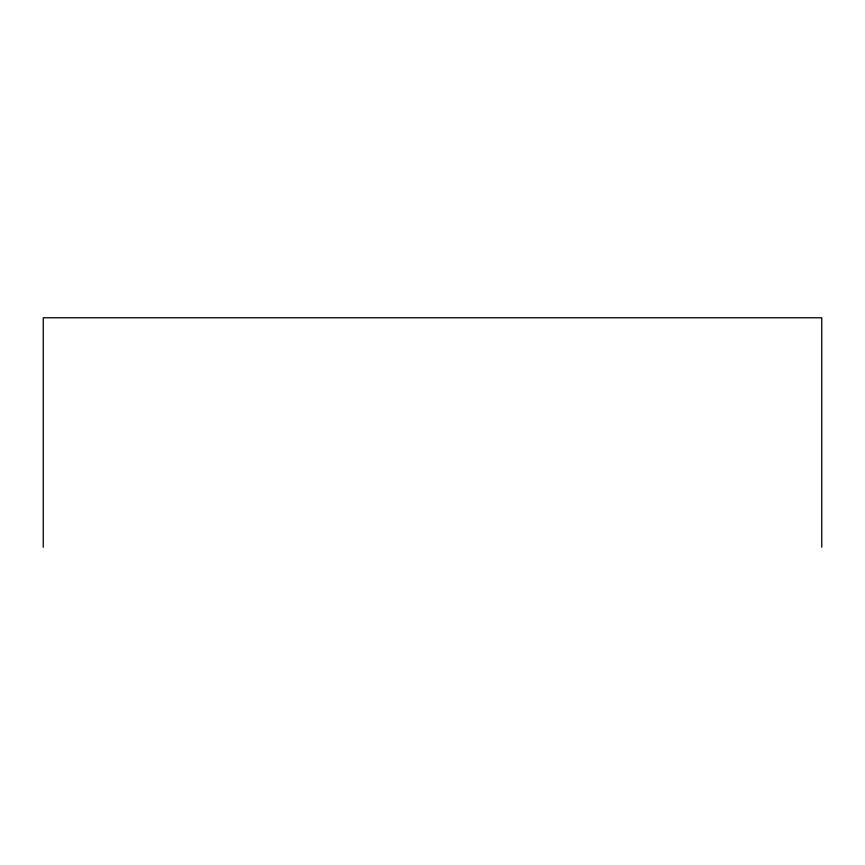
<?xml version="1.0" encoding="UTF-8"?>
<svg xmlns="http://www.w3.org/2000/svg" width="865" height="865" viewBox="0 0 865 865"><rect width="100%" height="100%" fill="white"/><g stroke="black" fill="none" stroke-linecap="round" stroke-linejoin="round"><path stroke-width="1.3" d="M821.75 547.231L821.75 317.769L43.25 317.769L43.25 547.231"/></g></svg>
